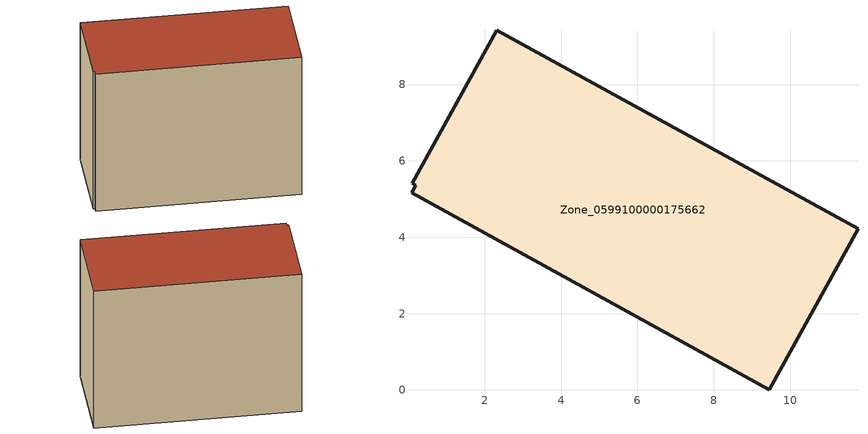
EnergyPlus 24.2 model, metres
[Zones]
Zone_0599100000175662
 floor ground (C_G): 0.19,5.37 0.11,5.41 2.32,9.43 11.78,4.22 9.46,0 0.08,5.17 z0.59
 wall outside (C_F): 9.46,0 11.78,4.22 2.32,9.43 0.11,5.41 0.19,5.37 0.08,5.17 9.46,0 z0.59:9.06
 roof outside (C_R): 0.19,5.37 0.08,5.17 9.46,0 11.78,4.22 2.32,9.43 0.11,5.41 z9.06
[BUILDING]
Pand.0599100000175662: North Axis=0; Terrain=City; Loads Convergence Tolerance Value=0.04; Temperature Convergence Tolerance Value=0.4; Solar Distribution=FullExterior; Maximum Number of Warmup Days=25; Minimum Number of Warmup Days=1
[Site:Location]
Rotterdam.The.Hague.AP_ZH_NLD Design_Conditions: Latitude=51.96; Longitude=4.45; Time Zone=1; Elevation=-4.5
[SITE:GROUNDTEMPERATURE:BUILDINGSURFACE]
18, 18, 18, 18, 18, 18, 18, 18, 18, 18, 18, 18
[MATERIAL] Thermal Absorptance=0.9; Solar Absorptance=0.7; Visible Absorptance=0.7
Name | Roughness | Thickness | Conductivity | Density | Specific Heat
G.TI.1992-2005 | MediumSmooth | 0.15 | 0.06 | 540 | 1210
F.TI.1992-2005 | Rough | 0.3 | 0.12 | 1920 | 840
R.TI.1992-2005 | MediumRough | 0.2 | 0.08 | 1500 | 1000
[CONSTRUCTION]
C_G: G.TI.1992-2005
C_F: F.TI.1992-2005
C_R: R.TI.1992-2005
[ZONE]
Zone_0599100000175662: Type=1; Multiplier=1; Ceiling Height=Autocalculate; Volume=Autocalculate; Floor Area=autocalculate; Part of Total Floor Area=Yes
[ZONEINFILTRATION:DESIGNFLOWRATE]
Infil_Zone_0599100000175662: Zone or ZoneList or Space or SpaceList=Zone_0599100000175662; Schedule=AlwaysOn; Design Flow Rate Calculation Method=Flow/Area; Flow Rate per Floor Area=0.0015; Constant Term Coefficient=1; Temperature Term Coefficient=0; Velocity Term Coefficient=0; Velocity Squared Term Coefficient=0
[HVACTEMPLATE:ZONE:IDEALLOADSAIRSYSTEM]
Zone_0599100000175662: Maximum Heating Supply Air Temperature=50; Minimum Cooling Supply Air Temperature=13; Maximum Heating Supply Air Humidity Ratio=0.0156; Minimum Cooling Supply Air Humidity Ratio=0.0077; Heating Limit=NoLimit; Cooling Limit=NoLimit; Dehumidification Control Type=ConstantSensibleHeatRatio; Cooling Sensible Heat Ratio=0.7; Dehumidification Setpoint=60; Humidification Control Type=None; Humidification Setpoint=30; Outdoor Air Method=None; Outdoor Air Flow Rate per Person=0.00944; Outdoor Air Flow Rate per Zone Floor Area=0; Outdoor Air Flow Rate per Zone=0; Demand Controlled Ventilation Type=None; Outdoor Air Economizer Type=NoEconomizer; Heat Recovery Type=None; Sensible Heat Recovery Effectiveness=0.7; Latent Heat Recovery Effectiveness=0.65
[ZONECONTROL:THERMOSTAT]
ThermostatControl_Zone_0599100000175662: Zone or ZoneList=Zone_0599100000175662; Control Type Schedule=DualSetpointControlType; Control 1=Thermostat_Zone_0599100000175662; Temperature Difference Between Cutout And Setpoint=0
[THERMOSTATSETPOINT:DUALSETPOINT]
Thermostat_Zone_0599100000175662: Heating Setpoint Temperature Schedule=HeatingSetpoint_Zone_0599100000175662; Cooling Setpoint Temperature Schedule=CoolingSetpoint_Zone_0599100000175662
[SCHEDULE:COMPACT]
HeatingSetpoint_Zone_0599100000175662: Through: 12/31, For: AllDays, Until: 24:00, 21
CoolingSetpoint_Zone_0599100000175662: Through: 12/31, For: AllDays, Until: 24:00, 24
DualSetpointControlType: Through: 12/31, For: AllDays, Until: 24:00, 4
AlwaysOn: Through: 12/31, For: AllDays, Until: 24:00, 1
